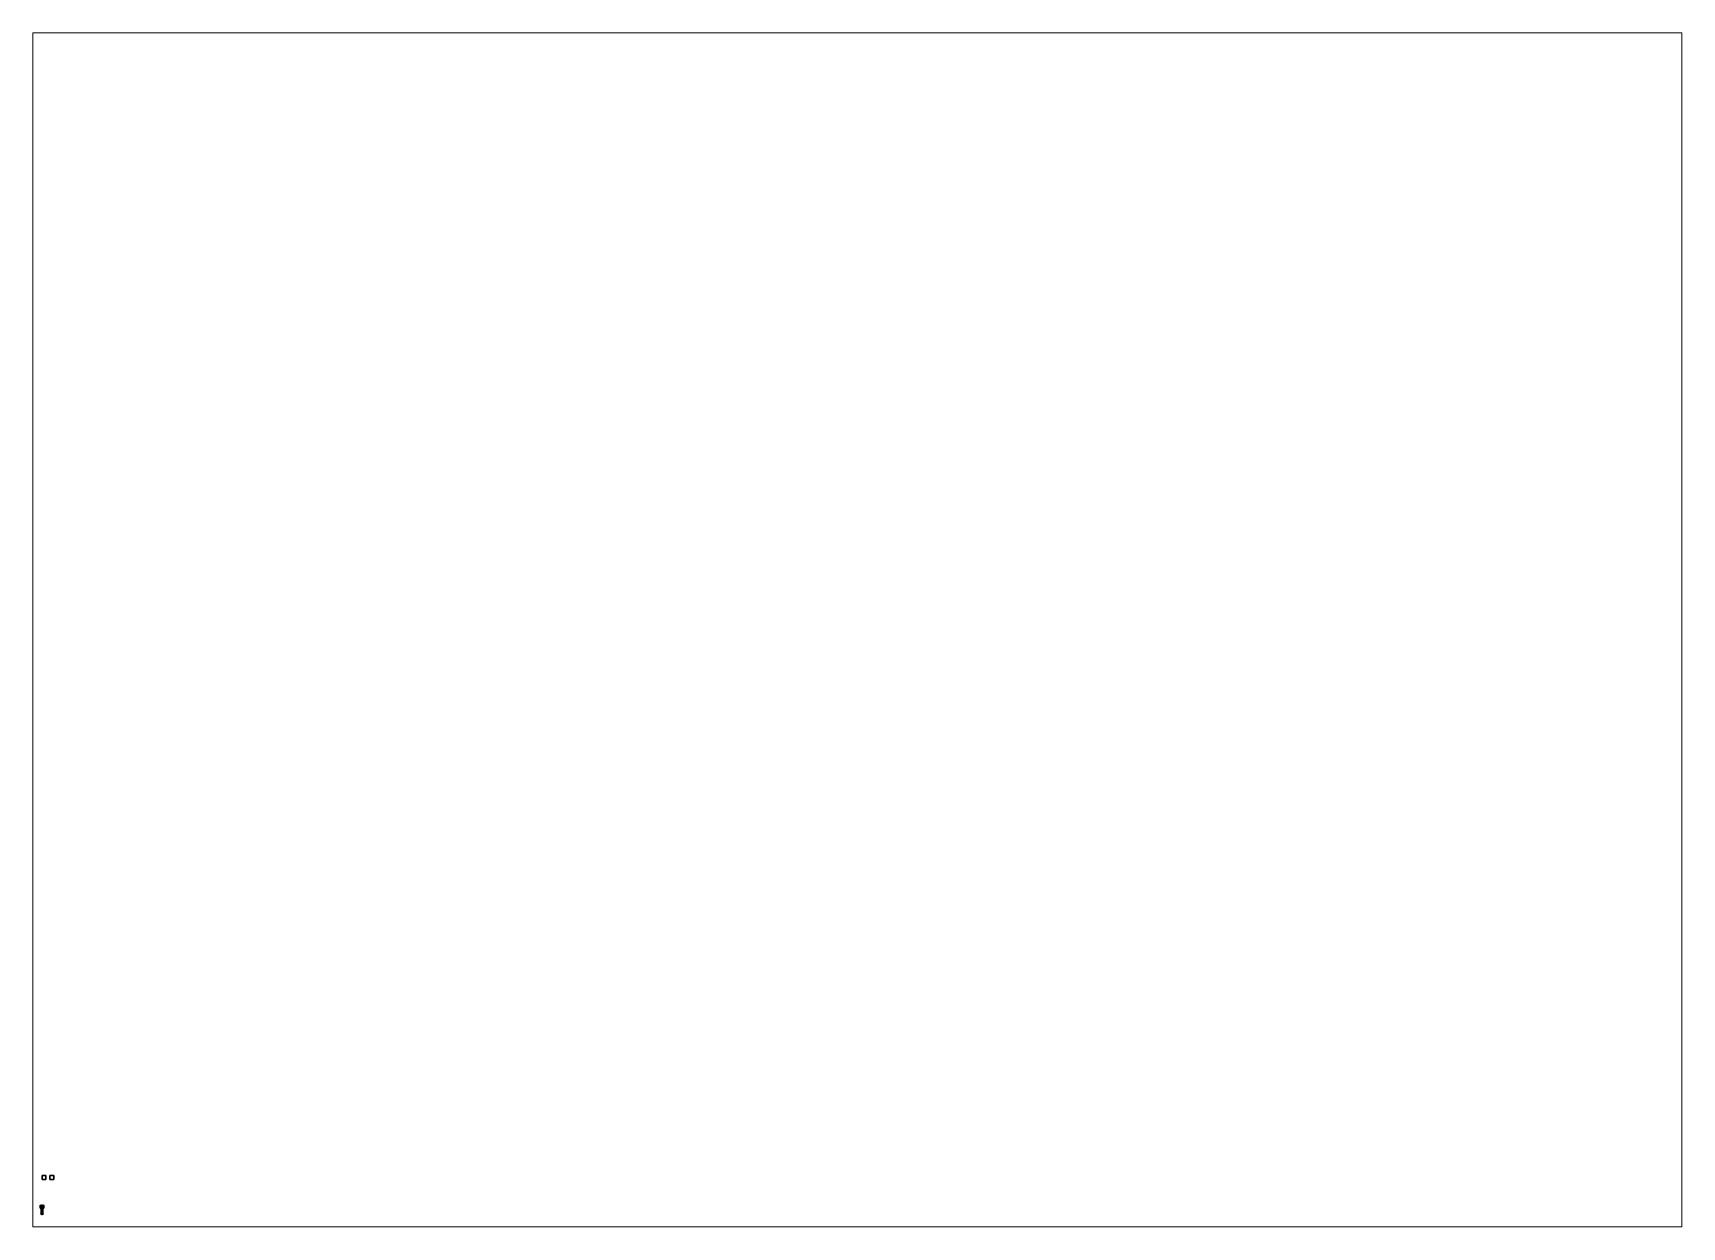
# Paper-space layout 'Layout1' of a CAD drawing. Header units: millimetres. Extents: x 28 to 251, y 20 to 181.
# The model-space entities are those that its viewports show. They can reach past a viewport. Long polylines and large blocks are cut down to what shows.
import ezdxf

# ---------------------------------------------------------------- set-up
doc = ezdxf.new("R2010")
doc.units = ezdxf.units.MM
for name, color, linetype in [('barrel', 1, 'Continuous'), ('cradle', 5, 'Continuous'), ('trail', 6, 'Continuous'), ('wheels', 2, 'Continuous')]:
    doc.layers.add(name, color=color, linetype=linetype)

msp = doc.modelspace()

# ---------------------------------------------------------------- linework, layer by layer
for points in [[(1, 8, 1), (1, 8), (0, 8), (0, 8, 1)], [(1, 8), (1, 7), (0, 7), (0, 8)], [(0, 8), (0, 7), (0, 7, 1), (0, 8, 1)], [(0, 8, 1), (0, 7, 1), (1, 7, 1), (1, 8, 1)], [(0, 7, 1), (0, 7), (1, 7), (1, 7, 1)], [(1, 7, 1), (1, 7), (1, 8), (1, 8, 1)], [(3, 8), (3, 7), (2, 7), (2, 8)], [(2, 8), (2, 7), (3, 7), (3, 8)], [(-0.11, 0.14, 0.5), (-0.11, 0.12, 0.5), (-0.34, 0.12, 0.5), (-0.34, 0.14, 0.5)], [(-0.11, -0.06, 1.23), (-0.11, 0.14, 0.5), (-0.34, 0.14, 0.5), (-0.34, -0.06, 1.23)], [(-0.34, 0.14, 0.5), (-0.34, 0.12, 0.5), (-0.34, -0.08, 1.23), (-0.34, -0.06, 1.23)], [(-0.34, -0.08, 1.23), (-0.34, 0.12, 0.5), (-0.11, 0.12, 0.5), (-0.11, -0.08, 1.23)], [(-0.34, 0.04, 0.57), (-0.34, 0.03, 0.39), (-0.34, -0.03, 0.39), (-0.34, -0.04, 0.57)], [(-0.3, 0.04, 0.57), (-0.3, 0.03, 0.39), (-0.34, 0.03, 0.39), (-0.34, 0.04, 0.57)], [(-0.34, 0.04, 0.57), (-0.34, -0.04, 0.57), (-0.34, -0.02, 0.6), (-0.34, 0.02, 0.6)], [(-0.34, 0.04, 0.57), (-0.34, 0.02, 0.6), (-0.3, 0.02, 0.6), (-0.3, 0.04, 0.57)], [(-0.34, 0.01, 0.36), (-0.34, 0.03, 0.39), (-0.3, 0.03, 0.39), (-0.3, 0.01, 0.36)], [(-0.34, -0.02, 0.36), (-0.34, 0.01, 0.36), (-0.3, 0.01, 0.36), (-0.3, -0.02, 0.36)], [(-0.34, 0.02, 0.6), (-0.34, -0.02, 0.6), (-0.3, -0.02, 0.6), (-0.3, 0.02, 0.6)], [(-0.3, 0.04, 0.5), (-0.3, -0.04, 0.5), (-0.3, -0.04, 0.62), (-0.3, 0.04, 0.62)], [(0.3, 0.04, 0.62), (0.3, 0.04, 0.5), (-0.3, 0.04, 0.5), (-0.3, 0.04, 0.62)], [(0.3, 0.04, 0.5), (0.3, -0.04, 0.5), (-0.3, -0.04, 0.5), (-0.3, 0.04, 0.5)], [(-0.3, 0.04, 0.62), (-0.3, -0.04, 0.62), (0.3, -0.04, 0.62), (0.3, 0.04, 0.62)], [(-0.11, -0.08, 1.23), (-0.11, 0.12, 0.5), (-0.11, 0.14, 0.5), (-0.11, -0.06, 1.23)], [(-0.1, 0.19, 0.66), (-0.1, 0.17, 0.75), (-0.06, 0.17, 0.75), (-0.06, 0.19, 0.66)], [(-0.1, 0.19, 0.6), (-0.1, 0.19, 0.66), (-0.06, 0.19, 0.66), (-0.06, 0.19, 0.6)], [(-0.1, 0.13, 0.66), (-0.1, 0.12, 0.71), (-0.1, 0.17, 0.75), (-0.1, 0.19, 0.66)], [(-0.06, 0.19, 0.6), (-0.06, 0.13, 0.6), (-0.1, 0.13, 0.6), (-0.1, 0.19, 0.6)], [(-0.1, 0.13, 0.6), (-0.1, 0.13, 0.66), (-0.1, 0.19, 0.66), (-0.1, 0.19, 0.6)], [(-0.1, 0.17, 0.75), (-0.1, 0.14, 0.81), (-0.06, 0.14, 0.81), (-0.06, 0.17, 0.75)], [(-0.1, 0.12, 0.71), (-0.1, 0.09, 0.76), (-0.1, 0.14, 0.81), (-0.1, 0.17, 0.75)], [(-0.1, 0.14, 0.81), (-0.1, 0.08, 0.88), (-0.06, 0.08, 0.88), (-0.06, 0.14, 0.81)], [(-0.1, 0.09, 0.76), (-0.1, 0.04, 0.81), (-0.1, 0.08, 0.88), (-0.1, 0.14, 0.81)], [(-0.06, 0.13, 0.6), (-0.06, 0.13, 0.66), (-0.1, 0.13, 0.66), (-0.1, 0.13, 0.6)], [(-0.06, 0.13, 0.66), (-0.06, 0.12, 0.71), (-0.1, 0.12, 0.71), (-0.1, 0.13, 0.66)], [(-0.06, 0.12, 0.71), (-0.06, 0.09, 0.76), (-0.1, 0.09, 0.76), (-0.1, 0.12, 0.71)], [(-0.06, 0.09, 0.76), (-0.06, 0.04, 0.81), (-0.1, 0.04, 0.81), (-0.1, 0.09, 0.76)], [(-0.1, 0.08, 0.88), (-0.1, 0, 0.95), (-0.06, 0, 0.95), (-0.06, 0.08, 0.88)], [(-0.1, 0.04, 0.81), (-0.1, -0.06, 0.88), (-0.1, 0, 0.95), (-0.1, 0.08, 0.88)], [(-0.06, 0.04, 0.81), (-0.06, -0.06, 0.88), (-0.1, -0.06, 0.88), (-0.1, 0.04, 0.81)], [(-0.06, 0.19, 0.62), (-0.06, 0.04, 0.62), (0.06, 0.04, 0.62), (0.06, 0.19, 0.62)], [(0.06, 0.19, 0.56), (0.06, 0.04, 0.56), (-0.06, 0.04, 0.56), (-0.06, 0.19, 0.56)], [(-0.06, 0.04, 0.56), (-0.06, 0.04, 0.62), (-0.06, 0.19, 0.62), (-0.06, 0.19, 0.56)], [(-0.06, 0.19, 0.56), (-0.06, 0.19, 0.62), (0.06, 0.19, 0.62), (0.06, 0.19, 0.56)], [(-0.06, 0.17, 0.75), (-0.06, 0.12, 0.71), (-0.06, 0.13, 0.66), (-0.06, 0.19, 0.66)], [(-0.06, 0.19, 0.66), (-0.06, 0.13, 0.66), (-0.06, 0.13, 0.6), (-0.06, 0.19, 0.6)], [(-0.06, 0.14, 0.81), (-0.06, 0.09, 0.76), (-0.06, 0.12, 0.71), (-0.06, 0.17, 0.75)], [(-0.06, 0.08, 0.88), (-0.06, 0.04, 0.81), (-0.06, 0.09, 0.76), (-0.06, 0.14, 0.81)], [(-0.06, 0, 0.95), (-0.06, -0.06, 0.88), (-0.06, 0.04, 0.81), (-0.06, 0.08, 0.88)], [(0.06, 0.13, 0.66), (0.06, 0.12, 0.71), (0.06, 0.17, 0.75), (0.06, 0.19, 0.66)], [(0.06, 0.19, 0.66), (0.06, 0.17, 0.75), (0.1, 0.17, 0.75), (0.1, 0.19, 0.66)], [(0.1, 0.19, 0.6), (0.1, 0.13, 0.6), (0.06, 0.13, 0.6), (0.06, 0.19, 0.6)], [(0.06, 0.13, 0.6), (0.06, 0.13, 0.66), (0.06, 0.19, 0.66), (0.06, 0.19, 0.6)], [(0.06, 0.19, 0.6), (0.06, 0.19, 0.66), (0.1, 0.19, 0.66), (0.1, 0.19, 0.6)], [(0.06, 0.19, 0.62), (0.06, 0.04, 0.62), (0.06, 0.04, 0.56), (0.06, 0.19, 0.56)], [(0.06, 0.12, 0.71), (0.06, 0.09, 0.76), (0.06, 0.14, 0.81), (0.06, 0.17, 0.75)], [(0.06, 0.17, 0.75), (0.06, 0.14, 0.81), (0.1, 0.14, 0.81), (0.1, 0.17, 0.75)], [(0.06, 0.09, 0.76), (0.06, 0.04, 0.81), (0.06, 0.08, 0.88), (0.06, 0.14, 0.81)], [(0.06, 0.14, 0.81), (0.06, 0.08, 0.88), (0.1, 0.08, 0.88), (0.1, 0.14, 0.81)], [(0.1, 0.13, 0.66), (0.1, 0.12, 0.71), (0.06, 0.12, 0.71), (0.06, 0.13, 0.66)], [(0.1, 0.13, 0.6), (0.1, 0.13, 0.66), (0.06, 0.13, 0.66), (0.06, 0.13, 0.6)], [(0.1, 0.12, 0.71), (0.1, 0.09, 0.76), (0.06, 0.09, 0.76), (0.06, 0.12, 0.71)], [(0.1, 0.09, 0.76), (0.1, 0.04, 0.81), (0.06, 0.04, 0.81), (0.06, 0.09, 0.76)], [(0.06, 0.04, 0.81), (0.06, -0.06, 0.88), (0.06, 0, 0.95), (0.06, 0.08, 0.88)], [(0.06, 0.08, 0.88), (0.06, 0, 0.95), (0.1, 0, 0.95), (0.1, 0.08, 0.88)], [(0.1, 0.04, 0.81), (0.1, -0.06, 0.88), (0.06, -0.06, 0.88), (0.06, 0.04, 0.81)], [(0.1, 0.17, 0.75), (0.1, 0.12, 0.71), (0.1, 0.13, 0.66), (0.1, 0.19, 0.66)], [(0.1, 0.19, 0.66), (0.1, 0.13, 0.66), (0.1, 0.13, 0.6), (0.1, 0.19, 0.6)], [(0.1, 0.14, 0.81), (0.1, 0.09, 0.76), (0.1, 0.12, 0.71), (0.1, 0.17, 0.75)], [(0.1, 0.08, 0.88), (0.1, 0.04, 0.81), (0.1, 0.09, 0.76), (0.1, 0.14, 0.81)], [(0.1, 0, 0.95), (0.1, -0.06, 0.88), (0.1, 0.04, 0.81), (0.1, 0.08, 0.88)], [(0.11, 0.14, 0.5), (0.11, 0.12, 0.5), (0.11, -0.08, 1.23), (0.11, -0.06, 1.23)], [(0.34, -0.06, 1.23), (0.34, 0.14, 0.5), (0.11, 0.14, 0.5), (0.11, -0.06, 1.23)], [(0.34, 0.14, 0.5), (0.34, 0.12, 0.5), (0.11, 0.12, 0.5), (0.11, 0.14, 0.5)], [(0.11, -0.08, 1.23), (0.11, 0.12, 0.5), (0.34, 0.12, 0.5), (0.34, -0.08, 1.23)], [(0.3, -0.04, 0.62), (0.3, -0.04, 0.5), (0.3, 0.04, 0.5), (0.3, 0.04, 0.62)], [(0.34, 0.04, 0.57), (0.34, 0.03, 0.39), (0.3, 0.03, 0.39), (0.3, 0.04, 0.57)], [(0.3, 0.03, 0.39), (0.3, -0.03, 0.39), (0.3, -0.04, 0.5), (0.3, 0.04, 0.5)], [(0.34, 0.02, 0.6), (0.34, 0.04, 0.57), (0.3, 0.04, 0.57), (0.3, 0.02, 0.6)], [(0.34, 0.03, 0.39), (0.34, 0.01, 0.36), (0.3, 0.01, 0.36), (0.3, 0.03, 0.39)], [(0.3, 0.01, 0.36), (0.3, -0.02, 0.36), (0.3, -0.03, 0.39), (0.3, 0.03, 0.39)], [(0.34, 0.01, 0.36), (0.34, -0.02, 0.36), (0.3, -0.02, 0.36), (0.3, 0.01, 0.36)], [(0.34, -0.02, 0.6), (0.34, 0.02, 0.6), (0.3, 0.02, 0.6), (0.3, -0.02, 0.6)], [(0.34, -0.08, 1.23), (0.34, 0.12, 0.5), (0.34, 0.14, 0.5), (0.34, -0.06, 1.23)], [(0.34, -0.04, 0.57), (0.34, -0.03, 0.39), (0.34, 0.03, 0.39), (0.34, 0.04, 0.57)], [(0.34, -0.04, 0.57), (0.34, 0.04, 0.57), (0.34, 0.02, 0.6), (0.34, -0.02, 0.6)], [(-0.34, -0.03, 0.39), (-0.34, -0.02, 0.36), (-0.3, -0.02, 0.36), (-0.3, -0.03, 0.39)], [(-0.34, -0.02, 0.6), (-0.34, -0.04, 0.57), (-0.3, -0.04, 0.57), (-0.3, -0.02, 0.6)], [(-0.34, -0.04, 0.57), (-0.34, -0.03, 0.39), (-0.3, -0.03, 0.39), (-0.3, -0.04, 0.57)], [(-0.34, -0.06, 1.23), (-0.34, -0.08, 1.23), (-0.11, -0.08, 1.23), (-0.11, -0.06, 1.23)], [(-0.3, -0.04, 0.62), (-0.3, -0.04, 0.5), (0.3, -0.04, 0.5), (0.3, -0.04, 0.62)], [(-0.18, -0.04, 0.5), (-0.18, -0.1, 0.5), (-0.18, -0.1, 0.54), (-0.18, -0.04, 0.54)], [(-0.12, -0.04, 0.5), (-0.12, -0.1, 0.5), (-0.18, -0.1, 0.5), (-0.18, -0.04, 0.5)], [(-0.18, -0.04, 0.58), (-0.18, -0.1, 0.58), (-0.18, -0.1, 0.62), (-0.18, -0.04, 0.62)], [(-0.18, -0.04, 0.54), (-0.18, -0.1, 0.54), (-0.12, -0.1, 0.54), (-0.12, -0.04, 0.54)], [(-0.12, -0.04, 0.58), (-0.12, -0.1, 0.58), (-0.18, -0.1, 0.58), (-0.18, -0.04, 0.58)], [(-0.18, -0.04, 0.62), (-0.18, -0.1, 0.62), (-0.12, -0.1, 0.62), (-0.12, -0.04, 0.62)], [(-0.18, -0.1, 0.54), (-0.18, -0.1, 0.5), (-0.12, -0.1, 0.5), (-0.12, -0.1, 0.54)], [(-0.18, -0.1, 0.62), (-0.18, -0.1, 0.58), (-0.12, -0.1, 0.58), (-0.12, -0.1, 0.62)], [(-0.12, -0.1, 0.54), (-0.12, -0.1, 0.5), (-0.12, -0.04, 0.5), (-0.12, -0.04, 0.54)], [(-0.12, -0.1, 0.62), (-0.12, -0.1, 0.58), (-0.12, -0.04, 0.58), (-0.12, -0.04, 0.62)], [(0.11, -0.14, 1.52), (0.11, -0.04, 1.14), (-0.11, -0.04, 1.14), (-0.11, -0.14, 1.52)], [(-0.11, -0.04, 1.14), (-0.11, -0.06, 1.14), (-0.11, -0.16, 1.52), (-0.11, -0.14, 1.52)], [(0.11, -0.04, 1.14), (0.11, -0.06, 1.14), (-0.11, -0.06, 1.14), (-0.11, -0.04, 1.14)], [(-0.11, -0.16, 1.52), (-0.11, -0.06, 1.14), (0.11, -0.06, 1.14), (0.11, -0.16, 1.52)], [(-0.11, -0.14, 1.52), (-0.11, -0.16, 1.52), (0.11, -0.16, 1.52), (0.11, -0.14, 1.52)], [(-0.1, 0, 0.95), (-0.1, -0.06, 0.88), (-0.06, -0.06, 0.88), (-0.06, 0, 0.95)], [(0.06, 0, 0.95), (0.06, -0.06, 0.88), (0.1, -0.06, 0.88), (0.1, 0, 0.95)], [(0.11, -0.16, 1.52), (0.11, -0.06, 1.14), (0.11, -0.04, 1.14), (0.11, -0.14, 1.52)], [(0.11, -0.06, 1.23), (0.11, -0.08, 1.23), (0.34, -0.08, 1.23), (0.34, -0.06, 1.23)], [(0.12, -0.04, 0.58), (0.12, -0.1, 0.58), (0.12, -0.1, 0.62), (0.12, -0.04, 0.62)], [(0.18, -0.04, 0.58), (0.18, -0.1, 0.58), (0.12, -0.1, 0.58), (0.12, -0.04, 0.58)], [(0.12, -0.04, 0.62), (0.12, -0.1, 0.62), (0.18, -0.1, 0.62), (0.18, -0.04, 0.62)], [(0.12, -0.04, 0.5), (0.12, -0.1, 0.5), (0.12, -0.1, 0.54), (0.12, -0.04, 0.54)], [(0.18, -0.04, 0.5), (0.18, -0.1, 0.5), (0.12, -0.1, 0.5), (0.12, -0.04, 0.5)], [(0.12, -0.04, 0.54), (0.12, -0.1, 0.54), (0.18, -0.1, 0.54), (0.18, -0.04, 0.54)], [(0.12, -0.1, 0.62), (0.12, -0.1, 0.58), (0.18, -0.1, 0.58), (0.18, -0.1, 0.62)], [(0.12, -0.1, 0.54), (0.12, -0.1, 0.5), (0.18, -0.1, 0.5), (0.18, -0.1, 0.54)], [(0.18, -0.1, 0.62), (0.18, -0.1, 0.58), (0.18, -0.04, 0.58), (0.18, -0.04, 0.62)], [(0.18, -0.1, 0.54), (0.18, -0.1, 0.5), (0.18, -0.04, 0.5), (0.18, -0.04, 0.54)], [(0.34, -0.02, 0.36), (0.34, -0.03, 0.39), (0.3, -0.03, 0.39), (0.3, -0.02, 0.36)], [(0.34, -0.04, 0.57), (0.34, -0.02, 0.6), (0.3, -0.02, 0.6), (0.3, -0.04, 0.57)], [(0.3, -0.04, 0.57), (0.3, -0.03, 0.39), (0.34, -0.03, 0.39), (0.34, -0.04, 0.57)]]:
    msp.add_3dface(points)
at = {"layer": 'barrel'}
for points in [[(-0.04, 0.38, 0.76), (-0.06, 0.38, 0.8), (-0.07, 0.45, 0.8), (-0.05, 0.45, 0.75)], [(-0.06, 0.38, 0.8), (-0.04, 0.38, 0.84), (-0.05, 0.45, 0.85), (-0.07, 0.45, 0.8)], [(-0.05, 0.45, 0.85), (0, 0.45, 0.86), (0.05, 0.45, 0.85), (-0.07, 0.45, 0.8)], [(-0.07, 0.45, 0.8), (0.05, 0.45, 0.85), (0.07, 0.45, 0.8), (-0.05, 0.45, 0.75)], [(-0.04, 0.38, 0.84), (-0.06, 0.38, 0.8), (-0.06, -0.2, 0.8), (-0.04, -0.2, 0.84)], [(-0.06, 0.38, 0.8), (-0.04, 0.38, 0.76), (-0.04, -0.2, 0.76), (-0.06, -0.2, 0.8)], [(0, 0.38, 0.74), (-0.04, 0.38, 0.76), (-0.05, 0.45, 0.75), (0, 0.45, 0.74)], [(-0.04, 0.38, 0.84), (0, 0.38, 0.86), (0, 0.45, 0.86), (-0.05, 0.45, 0.85)], [(-0.05, 0.45, 0.75), (0.07, 0.45, 0.8), (0.05, 0.45, 0.75), (0, 0.45, 0.74)], [(0, 0.38, 0.86), (-0.04, 0.38, 0.84), (-0.04, -0.2, 0.84), (0, -0.2, 0.86)], [(-0.04, 0.38, 0.76), (0, 0.38, 0.74), (0, -0.2, 0.74), (-0.04, -0.2, 0.76)], [(0.04, 0.38, 0.76), (0, 0.38, 0.74), (0, 0.45, 0.74), (0.05, 0.45, 0.75)], [(0, 0.38, 0.86), (0.04, 0.38, 0.84), (0.05, 0.45, 0.85), (0, 0.45, 0.86)], [(0.04, 0.38, 0.84), (0, 0.38, 0.86), (0, -0.2, 0.86), (0.04, -0.2, 0.84)], [(0, 0.38, 0.74), (0.04, 0.38, 0.76), (0.04, -0.2, 0.76), (0, -0.2, 0.74)], [(0.06, 0.38, 0.8), (0.04, 0.38, 0.76), (0.05, 0.45, 0.75), (0.07, 0.45, 0.8)], [(0.04, 0.38, 0.84), (0.06, 0.38, 0.8), (0.07, 0.45, 0.8), (0.05, 0.45, 0.85)], [(0.06, 0.38, 0.8), (0.04, 0.38, 0.84), (0.04, -0.2, 0.84), (0.06, -0.2, 0.8)], [(0.04, 0.38, 0.76), (0.06, 0.38, 0.8), (0.06, -0.2, 0.8), (0.04, -0.2, 0.76)], [(-0.04, -0.2, 0.84), (-0.06, -0.2, 0.8), (-0.07, -0.3, 0.8), (-0.05, -0.3, 0.85)], [(-0.06, -0.2, 0.8), (-0.04, -0.2, 0.76), (-0.05, -0.3, 0.75), (-0.07, -0.3, 0.8)], [(-0.05, -0.3, 0.85), (-0.07, -0.3, 0.8), (-0.07, -0.4, 0.8), (-0.05, -0.4, 0.85)], [(-0.07, -0.3, 0.78), (-0.05, -0.3, 0.73), (-0.05, -0.4, 0.73), (-0.07, -0.4, 0.78)], [(-0.07, -0.3, 0.8), (-0.07, -0.3, 0.78), (-0.07, -0.4, 0.78), (-0.07, -0.4, 0.8)], [(-0.07, -0.3, 0.8), (-0.05, -0.3, 0.75), (-0.05, -0.3, 0.73), (-0.07, -0.3, 0.78)], [(-0.07, -0.3, 0.8), (-0.07, -0.3, 0.8), (-0.07, -0.3, 0.78), (-0.07, -0.3, 0.8)], [(-0.05, -0.3, 0.85), (-0.07, -0.3, 0.8), (-0.07, -0.3, 0.8), (-0.05, -0.3, 0.85)], [(-0.05, -0.4, 0.85), (-0.07, -0.4, 0.8), (0.05, -0.4, 0.85), (0, -0.4, 0.87)], [(-0.07, -0.4, 0.8), (-0.07, -0.4, 0.78), (0.07, -0.4, 0.8), (0.05, -0.4, 0.85)], [(-0.07, -0.4, 0.78), (-0.05, -0.4, 0.73), (0.07, -0.4, 0.78), (0.07, -0.4, 0.8)], [(0, -0.2, 0.86), (-0.04, -0.2, 0.84), (-0.05, -0.3, 0.85), (0, -0.3, 0.86)], [(-0.04, -0.2, 0.76), (0, -0.2, 0.74), (0, -0.3, 0.74), (-0.05, -0.3, 0.75)], [(0, -0.3, 0.87), (-0.05, -0.3, 0.85), (-0.05, -0.4, 0.85), (0, -0.4, 0.87)], [(-0.05, -0.3, 0.73), (0, -0.3, 0.71), (0, -0.4, 0.71), (-0.05, -0.4, 0.73)], [(0, -0.3, 0.86), (-0.05, -0.3, 0.85), (-0.05, -0.3, 0.85), (0, -0.3, 0.87)], [(-0.05, -0.3, 0.75), (0, -0.3, 0.74), (0, -0.3, 0.71), (-0.05, -0.3, 0.73)], [(-0.05, -0.4, 0.75), (-0.05, -0.45, 0.75), (-0.05, -0.45, 0.84), (-0.05, -0.4, 0.84)], [(0.05, -0.4, 0.75), (0.05, -0.45, 0.75), (-0.05, -0.45, 0.75), (-0.05, -0.4, 0.75)], [(-0.05, -0.4, 0.84), (-0.05, -0.45, 0.84), (0.05, -0.45, 0.84), (0.05, -0.4, 0.84)], [(-0.05, -0.4, 0.73), (0, -0.4, 0.71), (0.05, -0.4, 0.73), (0.07, -0.4, 0.78)], [(-0.05, -0.45, 0.84), (-0.05, -0.45, 0.75), (0.05, -0.45, 0.75), (0.05, -0.45, 0.84)], [(-0.03, -0.34, 0.67), (-0.03, -0.4, 0.67), (-0.03, -0.4, 0.72), (-0.03, -0.34, 0.72)], [(0.03, -0.34, 0.72), (0.03, -0.34, 0.67), (-0.03, -0.34, 0.67), (-0.03, -0.34, 0.72)], [(0.03, -0.34, 0.67), (0.03, -0.36, 0.64), (-0.03, -0.36, 0.64), (-0.03, -0.34, 0.67)], [(-0.03, -0.36, 0.64), (-0.03, -0.38, 0.64), (-0.03, -0.4, 0.67), (-0.03, -0.34, 0.67)], [(0.03, -0.36, 0.64), (0.03, -0.38, 0.64), (-0.03, -0.38, 0.64), (-0.03, -0.36, 0.64)], [(-0.03, -0.4, 0.67), (-0.03, -0.38, 0.64), (0.03, -0.38, 0.64), (0.03, -0.4, 0.67)], [(-0.03, -0.4, 0.72), (-0.03, -0.4, 0.67), (0.03, -0.4, 0.67), (0.03, -0.4, 0.72)], [(0, -0.17, 0.68), (-0.01, -0.17, 0.67), (-0.01, -0.34, 0.67), (0, -0.34, 0.68)], [(-0.01, -0.17, 0.67), (0, -0.17, 0.66), (0, -0.35, 0.66), (-0.01, -0.34, 0.67)], [(0.01, -0.17, 0.67), (0, -0.17, 0.68), (0, -0.34, 0.68), (0.01, -0.34, 0.67)], [(0, -0.17, 0.66), (0.01, -0.17, 0.67), (0.01, -0.34, 0.67), (0, -0.35, 0.66)], [(0.04, -0.2, 0.84), (0, -0.2, 0.86), (0, -0.3, 0.86), (0.05, -0.3, 0.85)], [(0, -0.2, 0.74), (0.04, -0.2, 0.76), (0.05, -0.3, 0.75), (0, -0.3, 0.74)], [(0.05, -0.3, 0.85), (0, -0.3, 0.87), (0, -0.4, 0.87), (0.05, -0.4, 0.85)], [(0, -0.3, 0.71), (0.05, -0.3, 0.73), (0.05, -0.4, 0.73), (0, -0.4, 0.71)], [(0.05, -0.3, 0.85), (0, -0.3, 0.86), (0, -0.3, 0.87), (0.05, -0.3, 0.85)], [(0, -0.3, 0.74), (0.05, -0.3, 0.75), (0.05, -0.3, 0.73), (0, -0.3, 0.71)], [(0.03, -0.4, 0.72), (0.03, -0.4, 0.67), (0.03, -0.34, 0.67), (0.03, -0.34, 0.72)], [(0.03, -0.4, 0.67), (0.03, -0.38, 0.64), (0.03, -0.36, 0.64), (0.03, -0.34, 0.67)], [(0.06, -0.2, 0.8), (0.04, -0.2, 0.84), (0.05, -0.3, 0.85), (0.07, -0.3, 0.8)], [(0.04, -0.2, 0.76), (0.06, -0.2, 0.8), (0.07, -0.3, 0.8), (0.05, -0.3, 0.75)], [(0.07, -0.3, 0.8), (0.05, -0.3, 0.85), (0.05, -0.4, 0.85), (0.07, -0.4, 0.8)], [(0.05, -0.3, 0.73), (0.07, -0.3, 0.78), (0.07, -0.4, 0.78), (0.05, -0.4, 0.73)], [(0.07, -0.3, 0.8), (0.05, -0.3, 0.85), (0.05, -0.3, 0.85), (0.07, -0.3, 0.8)], [(0.05, -0.3, 0.75), (0.07, -0.3, 0.8), (0.07, -0.3, 0.78), (0.05, -0.3, 0.73)], [(0.06, -0.44, 0.82), (0.05, -0.45, 0.83), (0.05, -0.38, 0.9), (0.06, -0.37, 0.89)], [(0.06, -0.39, 0.91), (0.07, -0.38, 0.9), (0.06, -0.37, 0.89), (0.05, -0.38, 0.9)], [(0.05, -0.45, 0.83), (0.06, -0.46, 0.84), (0.06, -0.39, 0.91), (0.05, -0.38, 0.9)], [(0.05, -0.45, 0.84), (0.05, -0.45, 0.75), (0.05, -0.4, 0.75), (0.05, -0.4, 0.84)], [(0.07, -0.45, 0.83), (0.06, -0.46, 0.84), (0.05, -0.45, 0.83), (0.06, -0.44, 0.82)], [(0.07, -0.45, 0.83), (0.06, -0.44, 0.82), (0.06, -0.37, 0.89), (0.07, -0.38, 0.9)], [(0.06, -0.46, 0.84), (0.07, -0.45, 0.83), (0.07, -0.38, 0.9), (0.06, -0.39, 0.91)], [(0.07, -0.3, 0.78), (0.07, -0.3, 0.8), (0.07, -0.4, 0.8), (0.07, -0.4, 0.78)], [(0.07, -0.3, 0.8), (0.07, -0.3, 0.8), (0.07, -0.3, 0.8), (0.07, -0.3, 0.78)]]:
    msp.add_3dface(points, dxfattribs=at)
at = {"layer": 'cradle'}
for points in [[(-0.11, -0.02, 0.88), (-0.11, 0.01, 0.81), (-0.13, 0.01, 0.81), (-0.13, -0.02, 0.88)], [(-0.11, 0.01, 0.81), (-0.11, -0.02, 0.74), (-0.13, -0.02, 0.74), (-0.13, 0.01, 0.81)], [(-0.13, -0.19, 0.81), (-0.13, -0.02, 0.88), (-0.13, 0.01, 0.81), (-0.13, -0.16, 0.74)], [(-0.13, -0.16, 0.74), (-0.13, 0.01, 0.81), (-0.13, -0.02, 0.74), (-0.13, -0.09, 0.71)], [(-0.11, -0.16, 0.74), (-0.11, 0.01, 0.81), (-0.11, -0.02, 0.88), (-0.11, -0.19, 0.81)], [(-0.11, -0.09, 0.71), (-0.11, -0.02, 0.74), (-0.11, 0.01, 0.81), (-0.11, -0.16, 0.74)], [(-0.03, 0.4, 0.7), (-0.04, 0.4, 0.67), (-0.04, -0.3, 0.67), (-0.03, -0.3, 0.7)], [(-0.04, 0.4, 0.67), (-0.03, 0.4, 0.64), (-0.03, -0.3, 0.64), (-0.04, -0.3, 0.67)], [(-0.03, 0.4, 0.7), (0.04, 0.4, 0.67), (0.03, 0.4, 0.64), (-0.04, 0.4, 0.67)], [(-0.04, 0.4, 0.67), (0.03, 0.4, 0.64), (0, 0.4, 0.62), (-0.03, 0.4, 0.64)], [(-0.02, 0.4, 0.64), (-0.03, 0.4, 0.67), (-0.02, 0.42, 0.67), (-0.01, 0.42, 0.65)], [(-0.03, 0.4, 0.67), (-0.02, 0.4, 0.7), (-0.01, 0.42, 0.69), (-0.02, 0.42, 0.67)], [(0, 0.4, 0.72), (-0.03, 0.4, 0.7), (-0.03, -0.3, 0.7), (0, -0.3, 0.72)], [(-0.03, 0.4, 0.64), (0, 0.4, 0.62), (0, -0.3, 0.62), (-0.03, -0.3, 0.64)], [(0, 0.4, 0.72), (0.03, 0.4, 0.7), (0.04, 0.4, 0.67), (-0.03, 0.4, 0.7)], [(0.03, 0.38, 0.76), (0.03, 0.38, 0.7), (-0.03, 0.38, 0.7), (-0.03, 0.38, 0.76)], [(-0.03, 0.38, 0.7), (-0.03, -0.07, 0.7), (-0.03, -0.07, 0.76), (-0.03, 0.38, 0.76)], [(-0.02, 0.4, 0.7), (0.01, 0.4, 0.7), (0.01, 0.42, 0.69), (-0.01, 0.42, 0.69)], [(-0.01, 0.42, 0.69), (0.01, 0.42, 0.69), (0.02, 0.42, 0.67), (-0.02, 0.42, 0.67)], [(-0.02, 0.42, 0.67), (0.02, 0.42, 0.67), (0.01, 0.42, 0.65), (-0.01, 0.42, 0.65)], [(0.01, 0.4, 0.64), (-0.02, 0.4, 0.64), (-0.01, 0.42, 0.65), (0.01, 0.42, 0.65)], [(0.03, 0.4, 0.7), (0, 0.4, 0.72), (0, -0.3, 0.72), (0.03, -0.3, 0.7)], [(0, 0.4, 0.62), (0.03, 0.4, 0.64), (0.03, -0.3, 0.64), (0, -0.3, 0.62)], [(0.03, 0.4, 0.67), (0.01, 0.4, 0.64), (0.01, 0.42, 0.65), (0.02, 0.42, 0.67)], [(0.01, 0.4, 0.7), (0.03, 0.4, 0.67), (0.02, 0.42, 0.67), (0.01, 0.42, 0.69)], [(0.04, 0.4, 0.67), (0.03, 0.4, 0.7), (0.03, -0.3, 0.7), (0.04, -0.3, 0.67)], [(0.03, 0.4, 0.64), (0.04, 0.4, 0.67), (0.04, -0.3, 0.67), (0.03, -0.3, 0.64)], [(0.03, -0.07, 0.76), (0.03, -0.07, 0.7), (0.03, 0.38, 0.7), (0.03, 0.38, 0.76)], [(0.19, 0.02, 0.86), (0.2, 0.02, 0.85), (0.2, -0.17, 1.01), (0.19, -0.17, 1.02)], [(0.2, 0.02, 0.87), (0.19, 0.02, 0.86), (0.19, -0.17, 1.02), (0.2, -0.17, 1.03)], [(0.2, 0.02, 0.85), (0.21, 0.02, 0.86), (0.21, -0.17, 1.02), (0.2, -0.17, 1.01)], [(0.21, 0.02, 0.86), (0.2, 0.02, 0.87), (0.2, -0.17, 1.03), (0.21, -0.17, 1.02)], [(-0.11, -0.09, 0.91), (-0.11, -0.02, 0.88), (-0.13, -0.02, 0.88), (-0.13, -0.09, 0.91)], [(-0.11, -0.02, 0.74), (-0.11, -0.09, 0.71), (-0.13, -0.09, 0.71), (-0.13, -0.02, 0.74)], [(-0.13, -0.16, 0.88), (-0.13, -0.09, 0.91), (-0.13, -0.02, 0.88), (-0.13, -0.19, 0.81)], [(-0.11, -0.16, 0.88), (-0.11, -0.09, 0.91), (-0.13, -0.09, 0.91), (-0.13, -0.16, 0.88)], [(-0.11, -0.09, 0.71), (-0.11, -0.16, 0.74), (-0.13, -0.16, 0.74), (-0.13, -0.09, 0.71)], [(-0.11, -0.19, 0.81), (-0.11, -0.16, 0.88), (-0.13, -0.16, 0.88), (-0.13, -0.19, 0.81)], [(-0.11, -0.16, 0.74), (-0.11, -0.19, 0.81), (-0.13, -0.19, 0.81), (-0.13, -0.16, 0.74)], [(-0.11, -0.19, 0.81), (-0.11, -0.02, 0.88), (-0.11, -0.09, 0.91), (-0.11, -0.16, 0.88)], [(-0.11, -0.04, 0.68), (-0.11, -0.15, 0.68), (-0.11, -0.15, 0.73), (-0.11, -0.04, 0.73)], [(-0.07, -0.04, 0.82), (-0.07, -0.04, 0.72), (-0.11, -0.04, 0.68), (-0.11, -0.04, 0.82)], [(-0.07, -0.04, 0.72), (-0.03, -0.04, 0.72), (-0.03, -0.04, 0.68), (-0.11, -0.04, 0.68)], [(-0.03, -0.04, 0.68), (-0.03, -0.15, 0.68), (-0.11, -0.15, 0.68), (-0.11, -0.04, 0.68)], [(-0.07, -0.09, 0.87), (-0.07, -0.04, 0.82), (-0.11, -0.04, 0.82), (-0.11, -0.09, 0.87)], [(-0.11, -0.09, 0.87), (-0.11, -0.1, 0.87), (-0.07, -0.1, 0.87), (-0.07, -0.09, 0.87)], [(-0.11, -0.1, 0.87), (-0.11, -0.15, 0.82), (-0.07, -0.15, 0.82), (-0.07, -0.1, 0.87)], [(-0.11, -0.15, 0.82), (-0.11, -0.15, 0.68), (-0.07, -0.15, 0.72), (-0.07, -0.15, 0.82)], [(-0.11, -0.15, 0.68), (-0.03, -0.15, 0.68), (-0.03, -0.15, 0.72), (-0.07, -0.15, 0.72)], [(-0.07, -0.15, 0.82), (-0.07, -0.15, 0.72), (-0.07, -0.04, 0.72), (-0.07, -0.04, 0.82)], [(-0.07, -0.15, 0.72), (-0.03, -0.15, 0.72), (-0.03, -0.04, 0.72), (-0.07, -0.04, 0.72)], [(-0.07, -0.1, 0.87), (-0.07, -0.15, 0.82), (-0.07, -0.04, 0.82), (-0.07, -0.09, 0.87)], [(0, -0.3, 0.72), (-0.03, -0.3, 0.7), (-0.04, -0.3, 0.67), (0.03, -0.3, 0.7)], [(0.03, -0.3, 0.7), (-0.04, -0.3, 0.67), (-0.03, -0.3, 0.64), (0.04, -0.3, 0.67)], [(-0.03, -0.07, 0.76), (-0.03, -0.07, 0.7), (0.03, -0.07, 0.7), (0.03, -0.07, 0.76)], [(0.04, -0.3, 0.67), (-0.03, -0.3, 0.64), (0, -0.3, 0.62), (0.03, -0.3, 0.64)], [(0.03, -0.2, 0.69), (0.03, -0.19, 0.7), (0.2, -0.19, 0.7), (0.21, -0.2, 0.69)], [(0.03, -0.19, 0.7), (0.03, -0.2, 0.71), (0.19, -0.2, 0.71), (0.2, -0.19, 0.7)], [(0.03, -0.2, 0.71), (0.03, -0.21, 0.7), (0.2, -0.21, 0.7), (0.19, -0.2, 0.71)], [(0.03, -0.21, 0.7), (0.03, -0.2, 0.69), (0.21, -0.2, 0.69), (0.2, -0.21, 0.7)], [(0.13, -0.25, 1.09), (0.1, -0.25, 1.02), (0.1, -0.27, 1.02), (0.13, -0.27, 1.09)], [(0.1, -0.25, 1.02), (0.13, -0.25, 0.95), (0.13, -0.27, 0.95), (0.1, -0.27, 1.02)], [(0.27, -0.25, 0.95), (0.1, -0.25, 1.02), (0.13, -0.25, 1.09), (0.3, -0.25, 1.02)], [(0.2, -0.25, 0.92), (0.13, -0.25, 0.95), (0.1, -0.25, 1.02), (0.27, -0.25, 0.95)], [(0.3, -0.27, 1.02), (0.13, -0.27, 1.09), (0.1, -0.27, 1.02), (0.27, -0.27, 0.95)], [(0.27, -0.27, 0.95), (0.1, -0.27, 1.02), (0.13, -0.27, 0.95), (0.2, -0.27, 0.92)], [(0.2, -0.25, 1.12), (0.13, -0.25, 1.09), (0.13, -0.27, 1.09), (0.2, -0.27, 1.12)], [(0.13, -0.25, 0.95), (0.2, -0.25, 0.92), (0.2, -0.27, 0.92), (0.13, -0.27, 0.95)], [(0.3, -0.25, 1.02), (0.13, -0.25, 1.09), (0.2, -0.25, 1.12), (0.27, -0.25, 1.09)], [(0.27, -0.27, 1.09), (0.2, -0.27, 1.12), (0.13, -0.27, 1.09), (0.3, -0.27, 1.02)], [(0.2, -0.17, 1.03), (0.19, -0.17, 1.02), (0.19, -0.25, 1.02), (0.2, -0.25, 1.03)], [(0.19, -0.17, 1.02), (0.2, -0.17, 1.01), (0.2, -0.25, 1.01), (0.19, -0.25, 1.02)], [(0.2, -0.19, 0.7), (0.19, -0.2, 0.71), (0.19, -0.2, 1.02), (0.2, -0.19, 1.01)], [(0.19, -0.2, 0.71), (0.2, -0.21, 0.7), (0.2, -0.21, 1.01), (0.19, -0.2, 1.02)], [(0.21, -0.17, 1.02), (0.2, -0.17, 1.03), (0.2, -0.25, 1.03), (0.21, -0.25, 1.02)], [(0.2, -0.17, 1.01), (0.21, -0.17, 1.02), (0.21, -0.25, 1.02), (0.2, -0.25, 1.01)], [(0.21, -0.2, 0.69), (0.2, -0.19, 0.7), (0.2, -0.19, 1.01), (0.21, -0.2, 1.02)], [(0.2, -0.21, 0.7), (0.21, -0.2, 0.69), (0.21, -0.2, 1.02), (0.2, -0.21, 1.01)], [(0.27, -0.25, 1.09), (0.2, -0.25, 1.12), (0.2, -0.27, 1.12), (0.27, -0.27, 1.09)], [(0.2, -0.25, 0.92), (0.27, -0.25, 0.95), (0.27, -0.27, 0.95), (0.2, -0.27, 0.92)], [(0.3, -0.25, 1.02), (0.27, -0.25, 1.09), (0.27, -0.27, 1.09), (0.3, -0.27, 1.02)], [(0.27, -0.25, 0.95), (0.3, -0.25, 1.02), (0.3, -0.27, 1.02), (0.27, -0.27, 0.95)]]:
    msp.add_3dface(points, dxfattribs=at)
at = {"layer": 'trail'}
for points in [[(-0.18, -1.84, 0.23), (-0.18, -1.84, 0.21), (-0.29, -1.89, 0.2), (-0.29, -1.89, 0.22)], [(-0.29, -1.93, 0.19), (-0.29, -1.89, 0.2), (-0.18, -1.84, 0.21), (-0.18, -1.98, 0.18)], [(-0.29, -1.89, 0.22), (-0.29, -1.89, 0.2), (-0.29, -1.93, 0.19), (-0.29, -1.93, 0.21)], [(-0.12, -0.04, 0.54), (-0.12, -0.1, 0.54), (-0.18, -0.1, 0.54), (-0.18, -0.04, 0.54)], [(-0.12, -0.04, 0.58), (-0.12, -0.04, 0.54), (-0.18, -0.04, 0.54), (-0.18, -0.04, 0.58)], [(-0.18, -0.04, 0.54), (-0.18, -0.1, 0.54), (-0.18, -0.1, 0.58), (-0.18, -0.04, 0.58)], [(-0.18, -0.04, 0.58), (-0.18, -0.1, 0.58), (-0.12, -0.1, 0.58), (-0.12, -0.04, 0.58)], [(-0.12, -0.1, 0.5), (-0.12, -1.98, 0.18), (-0.18, -1.98, 0.18), (-0.18, -0.1, 0.5)], [(-0.18, -0.1, 0.5), (-0.18, -1.98, 0.18), (-0.18, -1.99, 0.24), (-0.18, -0.1, 0.62)], [(-0.18, -0.1, 0.62), (-0.18, -1.99, 0.24), (-0.12, -1.99, 0.24), (-0.12, -0.1, 0.62)], [(-0.12, -0.1, 0.62), (-0.12, -0.1, 0.5), (-0.18, -0.1, 0.5), (-0.18, -0.1, 0.62)], [(-0.18, -0.1, 0.5), (-0.18, -0.1, 0.54), (-0.12, -0.1, 0.54), (-0.12, -0.1, 0.5)], [(-0.18, -0.1, 0.58), (-0.18, -0.1, 0.62), (-0.12, -0.1, 0.62), (-0.12, -0.1, 0.58)], [(-0.18, -1.99, 0.24), (-0.18, -1.98, 0.18), (-0.12, -1.98, 0.18), (-0.12, -1.99, 0.24)], [(-0.12, -0.1, 0.58), (-0.12, -0.1, 0.54), (-0.12, -0.04, 0.54), (-0.12, -0.04, 0.58)], [(-0.12, -1.99, 0.24), (-0.12, -1.98, 0.18), (-0.12, -0.1, 0.5), (-0.12, -0.1, 0.62)], [(-0.01, -1.89, 0.22), (-0.01, -1.89, 0.2), (-0.12, -1.84, 0.21), (-0.12, -1.84, 0.23)], [(-0.01, -1.89, 0.2), (-0.01, -1.93, 0.19), (-0.12, -1.98, 0.18), (-0.12, -1.84, 0.21)], [(-0.01, -1.93, 0.21), (-0.01, -1.93, 0.19), (-0.01, -1.89, 0.2), (-0.01, -1.89, 0.22)], [(0.01, -1.93, 0.19), (0.01, -1.89, 0.2), (0.12, -1.84, 0.21), (0.12, -1.98, 0.18)], [(0.12, -1.98, 0.2), (0.12, -1.84, 0.23), (0.01, -1.89, 0.22), (0.01, -1.93, 0.21)], [(0.12, -1.84, 0.23), (0.12, -1.84, 0.21), (0.01, -1.89, 0.2), (0.01, -1.89, 0.22)], [(0.01, -1.89, 0.22), (0.01, -1.89, 0.2), (0.01, -1.93, 0.19), (0.01, -1.93, 0.21)], [(0.01, -1.93, 0.21), (0.01, -1.93, 0.19), (0.12, -1.98, 0.18), (0.12, -1.98, 0.2)], [(0.18, -0.04, 0.58), (0.18, -0.04, 0.54), (0.12, -0.04, 0.54), (0.12, -0.04, 0.58)], [(0.12, -0.04, 0.54), (0.12, -0.1, 0.54), (0.12, -0.1, 0.58), (0.12, -0.04, 0.58)], [(0.18, -0.04, 0.54), (0.18, -0.1, 0.54), (0.12, -0.1, 0.54), (0.12, -0.04, 0.54)], [(0.12, -0.04, 0.58), (0.12, -0.1, 0.58), (0.18, -0.1, 0.58), (0.18, -0.04, 0.58)], [(0.12, -0.1, 0.5), (0.12, -1.98, 0.18), (0.12, -1.99, 0.24), (0.12, -0.1, 0.62)], [(0.18, -0.1, 0.62), (0.18, -0.1, 0.5), (0.12, -0.1, 0.5), (0.12, -0.1, 0.62)], [(0.18, -0.1, 0.5), (0.18, -1.98, 0.18), (0.12, -1.98, 0.18), (0.12, -0.1, 0.5)], [(0.12, -0.1, 0.62), (0.12, -1.99, 0.24), (0.18, -1.99, 0.24), (0.18, -0.1, 0.62)], [(0.12, -0.1, 0.58), (0.12, -0.1, 0.62), (0.18, -0.1, 0.62), (0.18, -0.1, 0.58)], [(0.12, -0.1, 0.5), (0.12, -0.1, 0.54), (0.18, -0.1, 0.54), (0.18, -0.1, 0.5)], [(0.12, -1.99, 0.24), (0.12, -1.98, 0.18), (0.18, -1.98, 0.18), (0.18, -1.99, 0.24)], [(0.18, -0.1, 0.58), (0.18, -0.1, 0.54), (0.18, -0.04, 0.54), (0.18, -0.04, 0.58)], [(0.18, -1.99, 0.24), (0.18, -1.98, 0.18), (0.18, -0.1, 0.5), (0.18, -0.1, 0.62)], [(0.29, -1.89, 0.22), (0.29, -1.89, 0.2), (0.18, -1.84, 0.21), (0.18, -1.84, 0.23)], [(0.29, -1.89, 0.2), (0.29, -1.93, 0.19), (0.18, -1.98, 0.18), (0.18, -1.84, 0.21)], [(0.18, -1.84, 0.23), (0.18, -1.98, 0.2), (0.29, -1.93, 0.21), (0.29, -1.89, 0.22)], [(0.18, -1.98, 0.2), (0.18, -1.98, 0.18), (0.29, -1.93, 0.19), (0.29, -1.93, 0.21)], [(0.29, -1.93, 0.21), (0.29, -1.93, 0.19), (0.29, -1.89, 0.2), (0.29, -1.89, 0.22)]]:
    msp.add_3dface(points, dxfattribs=at)
at = {"layer": 'wheels'}
for points in [[(-0.4, 0.34, 0.58), (-0.4, 0.39, 0.39), (-0.46, 0.39, 0.39), (-0.46, 0.34, 0.58)], [(-0.4, 0.39, 0.39), (-0.4, 0.34, 0.2), (-0.46, 0.34, 0.2), (-0.46, 0.39, 0.39)], [(-0.46, -0.2, 0.73), (-0.46, 0.34, 0.58), (-0.46, 0.39, 0.39), (-0.46, -0.34, 0.58)], [(-0.46, -0.34, 0.58), (-0.46, 0.39, 0.39), (-0.46, 0.34, 0.2), (-0.46, -0.39, 0.39)], [(-0.4, 0.2, 0.73), (-0.4, 0.34, 0.58), (-0.46, 0.34, 0.58), (-0.46, 0.2, 0.73)], [(-0.4, 0.34, 0.2), (-0.4, 0.2, 0.05), (-0.46, 0.2, 0.05), (-0.46, 0.34, 0.2)], [(-0.46, 0, 0.78), (-0.46, 0.2, 0.73), (-0.46, 0.34, 0.58), (-0.46, -0.2, 0.73)], [(-0.46, -0.39, 0.39), (-0.46, 0.34, 0.2), (-0.46, 0.2, 0.05), (-0.46, -0.34, 0.2)], [(-0.4, 0, 0.78), (-0.4, 0.2, 0.73), (-0.46, 0.2, 0.73), (-0.46, 0, 0.78)], [(-0.4, 0.2, 0.05), (-0.4, 0), (-0.46, 0), (-0.46, 0.2, 0.05)], [(-0.46, -0.34, 0.2), (-0.46, 0.2, 0.05), (-0.46, 0), (-0.46, -0.2, 0.05)], [(-0.4, -0.2, 0.73), (-0.4, 0, 0.78), (-0.46, 0, 0.78), (-0.46, -0.2, 0.73)], [(-0.4, 0), (-0.4, -0.2, 0.05), (-0.46, -0.2, 0.05), (-0.46, 0)], [(-0.4, 0.39, 0.39), (-0.4, -0.34, 0.2), (-0.4, -0.2, 0.05), (-0.4, 0.34, 0.2)], [(-0.4, 0.34, 0.58), (-0.4, -0.39, 0.39), (-0.4, -0.34, 0.2), (-0.4, 0.39, 0.39)], [(-0.4, 0.34, 0.2), (-0.4, -0.2, 0.05), (-0.4, 0), (-0.4, 0.2, 0.05)], [(-0.4, 0.2, 0.73), (-0.4, -0.34, 0.58), (-0.4, -0.39, 0.39), (-0.4, 0.34, 0.58)], [(-0.4, 0, 0.78), (-0.4, -0.2, 0.73), (-0.4, -0.34, 0.58), (-0.4, 0.2, 0.73)], [(-0.4, 0.05, 0.39), (-0.4, 0.02, 0.43), (-0.34, 0.01, 0.42), (-0.34, 0.03, 0.39)], [(-0.4, 0.02, 0.35), (-0.4, 0.05, 0.39), (-0.34, 0.03, 0.39), (-0.34, 0.01, 0.36)], [(-0.4, 0.02, 0.43), (-0.4, -0.03, 0.43), (-0.34, -0.02, 0.42), (-0.34, 0.01, 0.42)], [(-0.4, -0.03, 0.35), (-0.4, 0.02, 0.35), (-0.34, 0.01, 0.36), (-0.34, -0.02, 0.36)], [(0.4, 0.02, 0.43), (0.4, 0.05, 0.39), (0.34, 0.03, 0.39), (0.34, 0.01, 0.42)], [(0.4, 0.05, 0.39), (0.4, 0.02, 0.35), (0.34, 0.01, 0.36), (0.34, 0.03, 0.39)], [(0.4, -0.03, 0.43), (0.4, 0.02, 0.43), (0.34, 0.01, 0.42), (0.34, -0.02, 0.42)], [(0.4, 0.02, 0.35), (0.4, -0.03, 0.35), (0.34, -0.02, 0.36), (0.34, 0.01, 0.36)], [(0.4, -0.34, 0.58), (0.4, 0.39, 0.39), (0.4, 0.34, 0.2), (0.4, -0.39, 0.39)], [(0.46, 0.39, 0.39), (0.46, 0.34, 0.2), (0.4, 0.34, 0.2), (0.4, 0.39, 0.39)], [(0.4, -0.2, 0.73), (0.4, 0.34, 0.58), (0.4, 0.39, 0.39), (0.4, -0.34, 0.58)], [(0.46, 0.34, 0.58), (0.46, 0.39, 0.39), (0.4, 0.39, 0.39), (0.4, 0.34, 0.58)], [(0.4, -0.39, 0.39), (0.4, 0.34, 0.2), (0.4, 0.2, 0.05), (0.4, -0.34, 0.2)], [(0.46, 0.34, 0.2), (0.46, 0.2, 0.05), (0.4, 0.2, 0.05), (0.4, 0.34, 0.2)], [(0.4, 0, 0.78), (0.4, 0.2, 0.73), (0.4, 0.34, 0.58), (0.4, -0.2, 0.73)], [(0.46, 0.2, 0.73), (0.46, 0.34, 0.58), (0.4, 0.34, 0.58), (0.4, 0.2, 0.73)], [(0.4, -0.34, 0.2), (0.4, 0.2, 0.05), (0.4, 0), (0.4, -0.2, 0.05)], [(0.46, 0.2, 0.05), (0.46, 0), (0.4, 0), (0.4, 0.2, 0.05)], [(0.46, 0, 0.78), (0.46, 0.2, 0.73), (0.4, 0.2, 0.73), (0.4, 0, 0.78)], [(0.46, 0), (0.46, -0.2, 0.05), (0.4, -0.2, 0.05), (0.4, 0)], [(0.46, -0.2, 0.73), (0.46, 0, 0.78), (0.4, 0, 0.78), (0.4, -0.2, 0.73)], [(0.46, 0.34, 0.58), (0.46, -0.39, 0.39), (0.46, -0.34, 0.2), (0.46, 0.39, 0.39)], [(0.46, 0.39, 0.39), (0.46, -0.34, 0.2), (0.46, -0.2, 0.05), (0.46, 0.34, 0.2)], [(0.46, 0.34, 0.2), (0.46, -0.2, 0.05), (0.46, 0), (0.46, 0.2, 0.05)], [(0.46, 0.2, 0.73), (0.46, -0.34, 0.58), (0.46, -0.39, 0.39), (0.46, 0.34, 0.58)], [(0.46, 0, 0.78), (0.46, -0.2, 0.73), (0.46, -0.34, 0.58), (0.46, 0.2, 0.73)], [(-0.4, -0.34, 0.58), (-0.4, -0.2, 0.73), (-0.46, -0.2, 0.73), (-0.46, -0.34, 0.58)], [(-0.4, -0.2, 0.05), (-0.4, -0.34, 0.2), (-0.46, -0.34, 0.2), (-0.46, -0.2, 0.05)], [(-0.4, -0.39, 0.39), (-0.4, -0.34, 0.58), (-0.46, -0.34, 0.58), (-0.46, -0.39, 0.39)], [(-0.4, -0.34, 0.2), (-0.4, -0.39, 0.39), (-0.46, -0.39, 0.39), (-0.46, -0.34, 0.2)], [(-0.4, -0.03, 0.43), (-0.4, -0.05, 0.39), (-0.34, -0.03, 0.39), (-0.34, -0.02, 0.42)], [(-0.4, -0.05, 0.39), (-0.4, -0.03, 0.35), (-0.34, -0.02, 0.36), (-0.34, -0.03, 0.39)], [(0.4, -0.05, 0.39), (0.4, -0.03, 0.43), (0.34, -0.02, 0.42), (0.34, -0.03, 0.39)], [(0.4, -0.03, 0.35), (0.4, -0.05, 0.39), (0.34, -0.03, 0.39), (0.34, -0.02, 0.36)], [(0.46, -0.2, 0.05), (0.46, -0.34, 0.2), (0.4, -0.34, 0.2), (0.4, -0.2, 0.05)], [(0.46, -0.34, 0.58), (0.46, -0.2, 0.73), (0.4, -0.2, 0.73), (0.4, -0.34, 0.58)], [(0.46, -0.34, 0.2), (0.46, -0.39, 0.39), (0.4, -0.39, 0.39), (0.4, -0.34, 0.2)], [(0.46, -0.39, 0.39), (0.46, -0.34, 0.58), (0.4, -0.34, 0.58), (0.4, -0.39, 0.39)]]:
    msp.add_3dface(points, dxfattribs=at)

psp = doc.layouts.get("Layout1")

# ---------------------------------------------------------------- viewports
at = {"layer": '0'}
psp.add_viewport(center=(139.22, 100.81), size=(222.76, 161.29), view_center_point=(210, 148.5), view_height=307.4901, dxfattribs=at)

doc.saveas('drawing.dxf')
